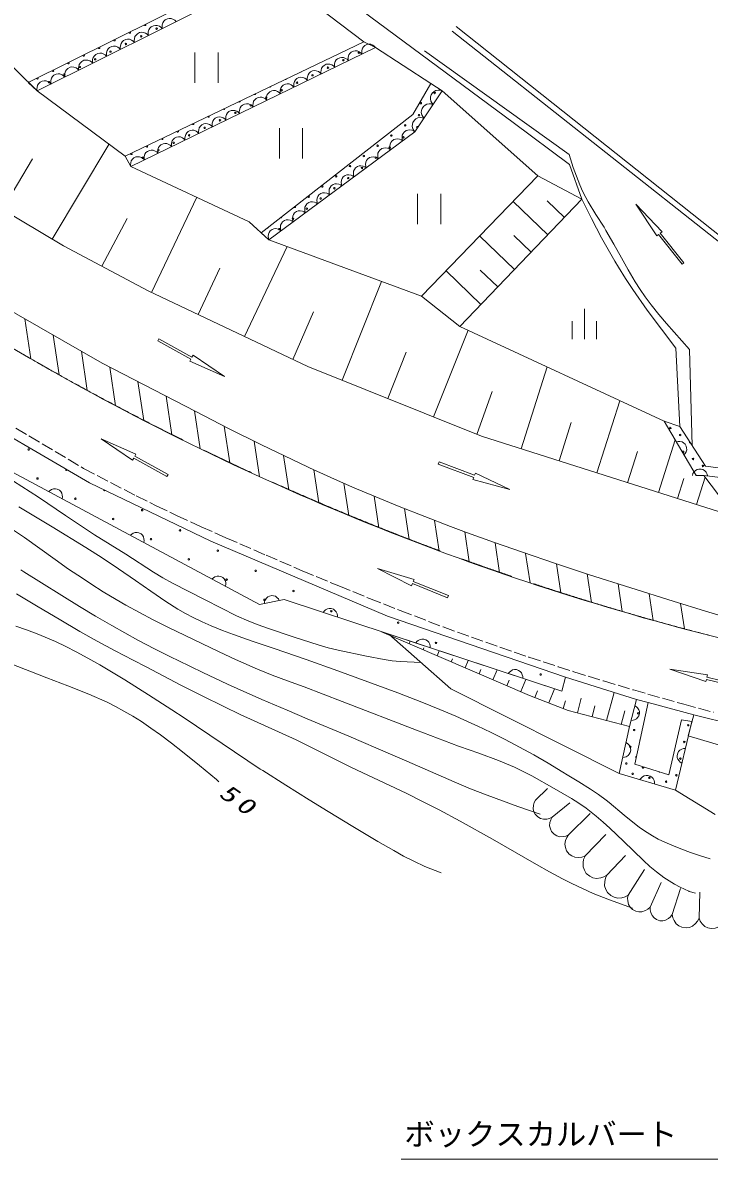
# Model space of a CAD drawing. Units: millimetres, scale not verified. Extents: x -66348 to 573652, y -123902 to 236098.
# Drawn here: x 2625 to 47908, y 99371 to 174310 of the extents above; entities that cross this region are included whole.
import ezdxf
from ezdxf.enums import TextEntityAlignment as Align

# ---------------------------------------------------------------- set-up
doc = ezdxf.new("R2010")
doc.units = ezdxf.units.MM
doc.header["$LTSCALE"] = 1000
doc.linetypes.add('CHAIN', pattern=[18.5, 12, -1.5, 3.5, -1.5])
doc.linetypes.add('USER1', pattern=[1, 0.8, -0.2])
for name, color, linetype, lineweight in [('M-BGD', 7, 'Continuous', 13), ('M-BMK-LINE', 2, 'Continuous', 13), ('M-STR-HTXT', 7, 'Continuous', 13)]:
    doc.layers.add(name, color=color, linetype=linetype, lineweight=lineweight)
doc.styles.add('ＭＳ ゴシック', font='')
doc.styles.get('ＭＳ ゴシック').set_extended_font_data('MS Gothic')

# ---------------------------------------------------------------- blocks, each defined once
blk = doc.blocks.new('BUHIN2')
at = {"color": 7, "linetype": 'Continuous', "lineweight": 13}
blk.add_lwpolyline([(0, 500), (115, 460), (212, 400), (322, 305), (382, 195), (418, 78), (418, -78), (382, -195), (322, -305), (212, -402), (115, -462), (0, -500)], dxfattribs=at)
blk = doc.blocks.new('BUHIN3')
at = {"color": 7, "linetype": 'Continuous', "lineweight": 13}
blk.add_lwpolyline([(0, -500), (115, -462.5), (212.5, -402.5), (322.5, -305), (382.5, -195), (420, -77.5), (420, 77.5), (382.5, 195), (322.5, 305), (212.5, 402.5), (115, 460), (0, 500)], dxfattribs=at)
blk = doc.blocks.new('BUHIN5')
at = {"color": 7, "linetype": 'Continuous', "lineweight": 13}
blk.add_lwpolyline([(0, -1000), (230, -925), (425, -805), (645, -610), (765, -390), (840, -155), (840, 155), (765, 390), (645, 610), (425, 805), (230, 920), (0, 1000)], dxfattribs=at)
blk = doc.blocks.new('BUHIN7')
at = {"color": 7, "linetype": 'Continuous', "lineweight": 13}
for p, q in [((-770, 1000), (-770, -1000)), ((765, -1000), (765, 1000))]:
    blk.add_line(p, q, dxfattribs=at)
blk = doc.blocks.new('BUHIN8')
at = {"color": 7, "linetype": 'Continuous', "lineweight": 13}
for p, q in [((0, 1000), (0, -1000)), ((-800, 205), (-800, -995)), ((800, 205), (800, -995))]:
    blk.add_line(p, q, dxfattribs=at)

msp = doc.modelspace()

# ---------------------------------------------------------------- linework, layer by layer
at = {"layer": 'M-BGD'}
for p, q in [((2977, 170368), (18415, 178039)), ((19165, 177580), (3575, 169811)), ((19165, 177580), (25121, 173040)), ((21990, 177355), (34970, 167739)), ((-2925, 176189), (3575, 169811)), ((31205, 174068), (50796, 158522)), ((30956, 173754), (49756, 158894)), ((9372, 165513), (25121, 173040)), ((25892, 172686), (9752, 164830)), ((25121, 173040), (25892, 172686)), ((25892, 172686), (29548, 170295)), ((38662, 165612), (29133, 172466)), ((-26532, 171535), (7865, 151867)), ((3575, 169811), (2977, 170368)), ((28347, 168260), (29548, 170295)), ((29548, 170295), (30284, 169829)), ((3575, 169811), (9372, 165513)), ((30284, 169829), (28494, 167107)), ((30284, 169829), (36608, 164220)), ((18360, 160455), (28347, 168260)), ((34970, 167739), (38685, 164953)), ((28494, 167107), (18865, 159996)), ((5315, 159600), (-5864, 166265)), ((4578, 160039), (8294, 166271)), ((1282, 162004), (3273, 165344)), ((9372, 165513), (9752, 164830)), ((9752, 164830), (9372, 165513)), ((38685, 164953), (39508, 162677)), ((9752, 164830), (17558, 161185)), ((28929, 156272), (36608, 164220)), ((36608, 164220), (39508, 162677)), ((11128, 156521), (14102, 162799)), ((39508, 162677), (31465, 154291)), ((37262, 160335), (34974, 162529)), ((38359, 161478), (37217, 162574)), ((44439, 160251), (43061, 162349)), ((43061, 162349), (44791, 160530)), ((7841, 158256), (9519, 161396)), ((17558, 161185), (18865, 159996)), ((18865, 159996), (18360, 160455)), ((44791, 160530), (44674, 160437)), ((44674, 160437), (46227, 158478)), ((18865, 159996), (28929, 156272)), ((35060, 158039), (32764, 160241)), ((36161, 159187), (35015, 160286)), ((44556, 160344), (44439, 160251)), ((46110, 158385), (44556, 160344)), ((10901, 156628), (5315, 159600)), ((17249, 153621), (20060, 159554)), ((14189, 155071), (15635, 158124)), ((46227, 158478), (46110, 158385)), ((32849, 155734), (30545, 157944)), ((33955, 156886), (32804, 157989)), ((21441, 151636), (10901, 156628)), ((23686, 150735), (26299, 157245)), ((28929, 156272), (31465, 154291)), ((31465, 154291), (28929, 156272)), ((20438, 152111), (21809, 155255)), ((43817, 155363), (45697, 152856)), ((2773, 154779), (3168, 152145)), ((4630, 153717), (5023, 151088)), ((29708, 148318), (32005, 154040)), ((31465, 154291), (44937, 148030)), ((-8211, 152878), (7031, 143963)), ((11531, 153340), (11604, 153471)), ((13717, 152126), (11531, 153340)), ((11604, 153471), (13790, 152257)), ((6491, 152653), (6879, 150060)), ((13644, 151995), (13717, 152126)), ((13790, 152257), (13863, 152388)), ((13863, 152388), (15939, 150978)), ((26697, 149526), (27924, 152584)), ((45697, 152856), (45958, 147679)), ((46776, 146416), (46603, 152763)), ((8363, 151609), (8745, 149055)), ((15939, 150978), (13644, 151995)), ((32891, 147040), (21441, 151636)), ((35499, 146212), (37216, 151618)), ((10222, 150645), (10606, 148082)), ((18252, 135958), (-8701, 150361)), ((32569, 147169), (33590, 149999)), ((12088, 149679), (12469, 147135)), ((40500, 144624), (42013, 149389)), ((13961, 148714), (14336, 146214)), ((15917, 147713), (16281, 145283)), ((37999, 145418), (38807, 147961)), ((44937, 148030), (47037, 144464)), ((47037, 144464), (44937, 148030)), ((44937, 148030), (45958, 147679)), ((45958, 147679), (47649, 145068)), ((49612, 141731), (32891, 147040)), ((9873, 145467), (7788, 146866)), ((7788, 146866), (10089, 145862)), ((17888, 146722), (18239, 144375)), ((44550, 143338), (45654, 146813)), ((9945, 145599), (9873, 145467)), ((12137, 144398), (9945, 145599)), ((10089, 145862), (10017, 145730)), ((10017, 145730), (12209, 144529)), ((19834, 145770), (20173, 143507)), ((42525, 143981), (43179, 146041)), ((21826, 144834), (22154, 142645)), ((30036, 145211), (30089, 145351)), ((32377, 144333), (30036, 145211)), ((30089, 145351), (32429, 144474)), ((47649, 145068), (52812, 144415)), ((7031, 143963), (15036, 140118)), ((12209, 144529), (12137, 144398)), ((23811, 143945), (24130, 141815)), ((32324, 144193), (32377, 144333)), ((34744, 143525), (32324, 144193)), ((32429, 144474), (32482, 144614)), ((32482, 144614), (34744, 143525)), ((45810, 142938), (46229, 144258)), ((47037, 144464), (47552, 144464)), ((47552, 144464), (47037, 144464)), ((47070, 142538), (47643, 144343)), ((47552, 144464), (49612, 141731)), ((54169, 143601), (47552, 144464)), ((25807, 143093), (26119, 141007)), ((27800, 142279), (28107, 140228)), ((26099, 141133), (26099, 141143)), ((29790, 141498), (30092, 139477)), ((31778, 140747), (32077, 138753)), ((15036, 140118), (26677, 135189)), ((33787, 140021), (34082, 138049)), ((35797, 139320), (36089, 137372)), ((28270, 137184), (26032, 138322)), ((26032, 138322), (28437, 137602)), ((37829, 138633), (38117, 136714)), ((39863, 137964), (40145, 136083)), ((28326, 137324), (28270, 137184)), ((30647, 136395), (28326, 137324)), ((28437, 137602), (28381, 137463)), ((28381, 137463), (30703, 136534)), ((41898, 137310), (42172, 135478)), ((30703, 136534), (30647, 136395)), ((43954, 136659), (44218, 134895)), ((19860, 136272), (18252, 135958)), ((38179, 130225), (19860, 136272)), ((46019, 136015), (46270, 134337)), ((26677, 135189), (38423, 131169)), ((36056, 129952), (26280, 134153)), ((26280, 134153), (26309, 134144)), ((26309, 134144), (32045, 132250)), ((30870, 130383), (26762, 133994)), ((28118, 133363), (28187, 133523)), ((29040, 132967), (29091, 133087)), ((29961, 132571), (30099, 132892)), ((30885, 132174), (30971, 132375)), ((31808, 131777), (32015, 132259)), ((32045, 132250), (38179, 130225)), ((32724, 131384), (32845, 131665)), ((33640, 130990), (33916, 131632)), ((38179, 130225), (38423, 131169)), ((38423, 131169), (38179, 130225)), ((38423, 131169), (43106, 129690)), ((47681, 130868), (45310, 131693)), ((45310, 131693), (47790, 131305)), ((47790, 131305), (47754, 131159)), ((47754, 131159), (50179, 130553)), ((34555, 130596), (34711, 130957)), ((35470, 130203), (35815, 131005)), ((47717, 131014), (47681, 130868)), ((50143, 130408), (47717, 131014)), ((41955, 124811), (30870, 130383)), ((38609, 128967), (36056, 129952)), ((36398, 129820), (36575, 130258)), ((37334, 129459), (37691, 130386)), ((39213, 128808), (39467, 129768)), ((41138, 128299), (41629, 130156)), ((43106, 129690), (42653, 127898)), ((42653, 127898), (43106, 129690)), ((43106, 129690), (43886, 129480)), ((38263, 129101), (38421, 129589)), ((42653, 127898), (38609, 128967)), ((40176, 128553), (40362, 129258)), ((42105, 128043), (42344, 128949)), ((43886, 129480), (42989, 125413)), ((43886, 129480), (46889, 128676)), ((45238, 124720), (46079, 128344)), ((46749, 128242), (45681, 123709)), ((46079, 128344), (46749, 128242)), ((46524, 127285), (46889, 128676)), ((46889, 128676), (57035, 126127)), ((41955, 124811), (42653, 127898)), ((55751, 124543), (46524, 127285)), ((42989, 125413), (45238, 124720)), ((45681, 123709), (41955, 124811)), ((36439, 123056), (37247, 123821)), ((37544, 121930), (38713, 122865)), ((38628, 120761), (40052, 122166)), ((39711, 119359), (41092, 120783)), ((41156, 118105), (42389, 119402)), ((42559, 116788), (43631, 118476)), ((44004, 116002), (44726, 117617)), ((45470, 115513), (46001, 117234)), ((47233, 115258), (47276, 116979))]:
    msp.add_line(p, q, dxfattribs=at)
at = {"layer": 'M-BGD', "linetype": 'USER1'}
msp.add_line((-29604, 166521), (6643, 144918), dxfattribs=at)
at = {"layer": 'M-BGD'}
for points in [[(46603, 152763), (45094, 154481), (44583, 155082), (44082, 155703), (43677, 156246), (43346, 156731), (43031, 157228), (42569, 158010), (42123, 158804), (41621, 159705), (41096, 160606), (40965, 160820), (40431, 161656), (39915, 162500), (39758, 162789), (39555, 163199), (39367, 163628), (39144, 164195), (38940, 164772), (38662, 165612)], [(39508, 162677), (40150, 161398), (40809, 160129), (41231, 159358), (41675, 158589), (41913, 158196), (42383, 157455), (42871, 156725), (43817, 155363)], [(7865, 151867), (14045, 148671), (16208, 147565), (18381, 146478), (19882, 145747), (21401, 145030), (21546, 144963), (22957, 144322), (24386, 143696), (25914, 143048), (27460, 142415), (29143, 141748), (30844, 141097), (31903, 140701), (33745, 140036), (35594, 139390), (37762, 138656), (39946, 137937), (45531, 136166), (47654, 135513), (49782, 134879)], [(344, 145148), (3666, 143026), (5437, 141826), (7226, 140636), (7369, 140545), (9430, 139264), (11252, 138083), (11872, 137719), (12511, 137367), (14654, 136262), (15682, 135725), (16727, 135203), (17536, 134841), (18150, 134602), (18771, 134382), (20538, 133800), (22119, 133280), (22774, 133099), (23433, 132938), (25301, 132539), (26470, 132315), (26993, 132245), (27529, 132195), (28896, 132118)], [(2366, 142397), (4576, 141064), (6783, 139711), (7871, 139020), (8949, 138311), (10072, 137541), (11066, 136831), (12070, 136138), (12854, 135647), (13356, 135362), (13876, 135090), (14460, 134810), (15062, 134543), (15793, 134244), (16534, 133963), (17767, 133528), (19017, 133109), (19217, 133042), (21322, 132319), (23412, 131580), (25390, 130860), (27361, 130121), (27771, 129964), (28955, 129506), (30142, 129027), (31200, 128578), (32250, 128110), (32596, 127951), (33525, 127508), (34445, 127046), (35392, 126548), (36330, 126032), (37293, 125479), (38255, 124903), (38545, 124725), (39313, 124256), (40080, 123765), (40591, 123416), (41099, 123043), (41297, 122890), (42293, 122068), (43306, 121257), (43813, 120907), (44170, 120691), (44547, 120487), (44987, 120273), (45446, 120072), (46033, 119842), (46671, 119605), (47324, 119384), (47964, 119189)], [(2011, 140861), (2743, 140358), (4758, 138913), (5650, 138289), (6562, 137676), (7115, 137317), (7941, 136794), (8786, 136284), (9433, 135910), (10326, 135422), (11237, 134947), (12190, 134465), (15573, 132831), (16658, 132325), (17752, 131838), (18101, 131690), (19084, 131297), (20084, 130918), (21180, 130512), (23689, 129561), (28593, 127661), (29982, 127128), (31378, 126613), (31425, 126596), (32711, 126146), (33997, 125673), (35056, 125228), (35630, 124949), (36204, 124648), (37679, 123821), (38819, 123156), (39306, 122843), (39782, 122513), (40454, 121996), (40909, 121608), (41351, 121205), (42240, 120343), (43571, 119069), (43988, 118684), (44418, 118313), (44902, 117948), (45253, 117725), (45616, 117519), (45985, 117321), (46267, 117175), (46556, 117049), (46593, 117035), (46992, 116921)], [(2501, 138232), (2697, 138112), (6375, 135825), (7425, 135185), (8494, 134558), (10224, 133599), (11315, 133032), (12415, 132483), (12882, 132254), (14500, 131471), (16126, 130706), (16761, 130415), (18406, 129689), (20058, 128981), (21383, 128421), (24140, 127265), (26889, 126090), (27951, 125624), (31089, 124248), (32170, 123805), (33260, 123380), (35277, 122641), (36745, 122131)], [(2222, 136645), (3649, 135801), (5019, 134977), (6396, 134171), (7536, 133532), (8713, 132900), (9909, 132281), (10769, 131838), (13060, 130641), (14465, 129925), (15880, 129227), (16971, 128707), (20652, 127017), (24305, 125198), (27916, 123507), (28999, 122970), (30082, 122410), (31474, 121665), (33617, 120473), (36505, 118800), (37367, 118319), (38238, 117855), (38843, 117551), (39539, 117220), (40252, 116904), (41319, 116473), (42855, 115923)], [(2176, 134532), (2875, 134288), (3577, 134021), (4792, 133504), (5468, 133182), (6144, 132838), (6925, 132416), (7706, 131970), (9349, 130978), (10914, 129995), (12465, 128997), (13265, 128471), (15775, 126778), (18296, 125102), (18463, 124994), (19983, 124031), (21522, 123080), (22782, 122303), (24408, 121308), (26053, 120325), (27102, 119723), (27750, 119364), (28416, 119019), (29151, 118680), (30231, 118259)], [(1797, 132055), (4209, 131109), (5608, 130584), (6995, 130042), (8202, 129505), (8751, 129228), (9300, 128928), (9882, 128586), (10454, 128226), (11083, 127805), (11712, 127361), (12443, 126815), (13173, 126246), (14286, 125341), (15396, 124411), (15567, 124268)], [(45681, 123709), (48290, 122110)]]:
    msp.add_lwpolyline(points, dxfattribs=at)
at = {"layer": 'M-BGD', "linetype": 'USER1'}
msp.add_lwpolyline([(6643, 144918), (10108, 143118), (11433, 142465), (12777, 141824), (14392, 141080), (16025, 140350), (18674, 139198), (21066, 138179), (23474, 137176), (25492, 136355), (27527, 135550), (30356, 134471), (32225, 133793), (34102, 133134), (36012, 132484), (37939, 131850), (38976, 131517), (40932, 130909), (42903, 130317), (46227, 129369), (48197, 128843)], dxfattribs=at)
at = {"layer": 'M-BGD'}
for centre in [(11454, 173922), (10441, 173418), (8416, 172408), (9429, 172913), (24790, 172334), (7403, 171904), (23773, 171839), (5378, 170894), (6391, 171399), (21738, 170848), (22755, 171343), (4366, 170390), (20721, 170353), (18686, 169363), (19703, 169858), (29792, 169679), (17669, 168868), (28882, 169007), (15634, 167877), (16652, 168373), (28763, 168216), (14617, 167382), (27853, 167544), (12583, 166392), (13600, 166887), (26943, 166871), (27734, 166753), (11565, 165897), (26033, 166199), (26824, 166080), (10548, 165402), (24213, 164855), (25123, 165527), (25914, 165408), (23303, 164183), (25004, 164736), (22393, 163511), (23184, 163392), (24094, 164064), (22274, 162720), (21364, 162048), (20454, 161375), (19544, 160703), (45336, 147585), (45990, 147125), (3021, 146170), (46838, 145549), (47492, 145088), (3602, 144256), (6097, 142923), (8591, 141590), (10505, 142171), (13000, 140838), (11086, 140257), (15494, 139505), (13581, 138924), (17989, 138172), (16075, 137591), (20484, 136839), (18570, 136258), (22978, 135506), (27387, 134753), (29881, 133420), (36784, 131335), (43216, 128769), (42956, 127668), (46520, 127990), (46260, 126889), (42697, 126566), (42438, 125465), (46001, 125788), (42858, 124785), (43960, 124525), (45741, 124687), (45061, 124266)]:
    msp.add_circle(centre, 50, dxfattribs=at)
for centre, start, end in [((10695, 174176), 177.84933, 54.99094), ((8670, 173167), 174.10615, 58.73412), ((9683, 173672), 175.9957, 56.84457), ((7657, 172662), 172.17631, 60.66395), ((5632, 171653), 168.1748, 64.66547), ((6645, 172158), 170.20116, 62.63911), ((4620, 171148), 166.09027, 66.74999), ((20982, 171109), 265.14433, 325.94501), ((3607, 170644), 163.93924, 68.90102), ((18947, 170119), 238.17489, 352.91445), ((19965, 170614), 250.04094, 341.0484), ((17930, 169624), 227.72774, 3.3616), ((15895, 168634), 208.65573, 22.4336), ((16913, 169129), 218.01414, 13.07519), ((29673, 168888), 65.04587, 228.29188), ((14878, 168139), 199.38059, 31.70875), ((12844, 167148), 180.03447, 51.05487), ((13861, 167643), 189.93848, 41.15086), ((28644, 167425), 340.87909, 312.45866), ((11826, 166653), 169.22289, 61.86645), ((9792, 165663), 139.25143, 91.83791), ((10809, 166158), 156.60945, 74.47989), ((21483, 162839), 154.10672, 101.91031), ((20573, 162167), 201.6421, 54.37494), ((19663, 161494), 237.54962, 18.46741), ((18753, 160822), 289.95088, 326.06615), ((46644, 146664), 152.2909, 273.57315), ((46184, 146010), 219.51686, 201.46998), ((5516, 144837), 137.40175, 341.95467), ((47031, 144434), 36.97503, 96.94931), ((8011, 143504), 166.01553, 322.66984), ((43377, 126987), 131.52745, 203.58454), ((43118, 125886), 106.75543, 228.35656), ((43539, 125206), 116.63394, 29.12084), ((44640, 124946), 216.3297, 289.42508)]:
    msp.add_arc(centre, 50, start, end, dxfattribs=at)
at = {"layer": 'M-BMK-LINE'}
msp.add_line((-27521, 169920), (3005, 152239), dxfattribs=at)
at = {"layer": 'M-BMK-LINE', "linetype": 'CHAIN'}
msp.add_arc((92842, 308218), 180000, 239.92024, 256.55139, dxfattribs=at)
at = {"layer": 'M-BMK-LINE'}
msp.add_arc((91718, 305403), 177000, 239.92024, 256.55139, dxfattribs=at)
at = {"layer": 'M-STR-HTXT'}
msp.add_line((48730, 99371), (27584, 99371), dxfattribs=at)

# ---------------------------------------------------------------- block references
at = {"layer": 'M-BGD'}
for name, p, xscale, yscale, rotation in [('BUHIN3', (12287, 174153), 1.02462, 1.02462, 116.49143), ('BUHIN3', (11370, 173695), 1.02462, 1.02462, 116.49143), ('BUHIN3', (9536, 172781), 1.02462, 1.02462, 116.49143), ('BUHIN3', (10453, 173238), 1.02462, 1.02462, 116.49143), ('BUHIN3', (7702, 171867), 1.02462, 1.02462, 116.49143), ('BUHIN3', (8619, 172324), 1.02462, 1.02462, 116.49143), ('BUHIN3', (24547, 172031), 0.997231, 0.997231, 115.95399), ('BUHIN3', (25444, 172468), 0.997231, 0.997231, 115.95399), ('BUHIN3', (6785, 171410), 1.02462, 1.02462, 116.49143), ('BUHIN3', (22754, 171158), 0.997231, 0.997231, 115.95399), ('BUHIN3', (23650, 171595), 0.997231, 0.997231, 115.95399), ('BUHIN3', (4951, 170496), 1.02462, 1.02462, 116.49143), ('BUHIN3', (5868, 170953), 1.02462, 1.02462, 116.49143), ('BUHIN3', (20960, 170286), 0.997231, 0.997231, 115.95399), ('BUHIN3', (21857, 170722), 0.997231, 0.997231, 115.95399), ('BUHIN3', (4034, 170039), 1.02462, 1.02462, 116.49143), ('BUHIN3', (20064, 169849), 0.997231, 0.997231, 115.95399), ('BUHIN3', (18271, 168976), 0.997231, 0.997231, 115.95399), ('BUHIN3', (19167, 169413), 0.997231, 0.997231, 115.95399), ('BUHIN3', (29986, 169376), 1.085906, 1.085906, 146.66877), ('BUHIN3', (16477, 168103), 0.997231, 0.997231, 115.95399), ('BUHIN3', (17374, 168540), 0.997231, 0.997231, 115.95399), ('BUHIN3', (29389, 168468), 1.085906, 1.085906, 146.66877), ('BUHIN3', (15581, 167667), 0.997231, 0.997231, 115.95399), ('BUHIN3', (28792, 167561), 1.085906, 1.085906, 146.66877), ('BUHIN3', (13787, 166794), 0.997231, 0.997231, 115.95399), ('BUHIN3', (14684, 167231), 0.997231, 0.997231, 115.95399), ('BUHIN3', (28093, 166811), 0.9974837, 0.9974837, 126.44786), ('BUHIN3', (11994, 165921), 0.997231, 0.997231, 115.95399), ('BUHIN3', (12891, 166358), 0.997231, 0.997231, 115.95399), ('BUHIN3', (27290, 166219), 0.9974837, 0.9974837, 126.44786), ('BUHIN3', (10201, 165048), 0.997231, 0.997231, 115.95399), ('BUHIN3', (11097, 165485), 0.997231, 0.997231, 115.95399), ('BUHIN3', (25686, 165033), 0.9974837, 0.9974837, 126.44786), ('BUHIN3', (26488, 165626), 0.9974837, 0.9974837, 126.44786), ('BUHIN3', (24883, 164441), 0.9974837, 0.9974837, 126.44786), ('BUHIN3', (24081, 163848), 0.9974837, 0.9974837, 126.44786), ('BUHIN3', (23278, 163256), 0.9974837, 0.9974837, 126.44786), ('BUHIN3', (21674, 162070), 0.9974837, 0.9974837, 126.44786), ('BUHIN3', (22476, 162663), 0.9974837, 0.9974837, 126.44786), ('BUHIN3', (20871, 161478), 0.9974837, 0.9974837, 126.44786), ('BUHIN3', (20069, 160885), 0.9974837, 0.9974837, 126.44786), ('BUHIN3', (19267, 160293), 0.9974837, 0.9974837, 126.44786), ('BUHIN5', (36992, 122493), 0.7888439, 0.7888439, 224.45434), ('BUHIN5', (38086, 121346), 0.7968873, 0.7968873, 222.83892), ('BUHIN5', (39170, 120060), 0.8861517, 0.8861517, 217.69424), ('BUHIN5', (40434, 118732), 0.9564749, 0.9564749, 229.05355), ('BUHIN5', (41857, 117447), 0.962064, 0.962064, 226.78991), ('BUHIN5', (43281, 116395), 0.8224683, 0.8224683, 241.44861), ('BUHIN5', (44737, 115757), 0.7727249, 0.7727249, 251.56505), ('BUHIN5', (46351, 115386), 0.8909788, 0.8909788, 261.77328), ('BUHIN5', (48104, 115322), 0.8735151, 0.8735151, 274.18492)]:
    msp.add_blockref(name, p, dxfattribs=dict(at, xscale=xscale, yscale=yscale, rotation=rotation))
for name, p in [('BUHIN7', (14755, 171354)), ('BUHIN7', (20324, 166364)), ('BUHIN7', (29437, 162024)), ('BUHIN8', (39674, 154437))]:
    msp.add_blockref(name, p, dxfattribs=at)
for p, rotation in [((45987, 146247), 30.49336), ((47294, 144464), 90), ((4776, 143159), 61.88125), ((10166, 140279), 61.88125), ((15557, 137398), 61.88125), ((19056, 136115), 101.0702), ((22913, 135264), 71.72922), ((29019, 133249), 71.72922), ((35126, 131233), 71.72922), ((42880, 128794), 345.81571), ((42304, 126355), 347.25207), ((46215, 125975), 166.74347), ((43818, 124260), 73.52538)]:
    msp.add_blockref('BUHIN2', p, dxfattribs=dict(at, rotation=rotation))

# ---------------------------------------------------------------- texts
at = {"layer": 'M-BGD', "insert": (15482, 123332), "char_height": 1100, "attachment_point": 7, "rotation": 325, "style": 'ＭＳ ゴシック'}
msp.add_mtext('\\T1.33;\\W1.35;\\Q15;50', dxfattribs=at)
at = {"layer": 'M-STR-HTXT', "style": 'ＭＳ ゴシック'}
msp.add_text('ボックスカルバート', height=1466, dxfattribs=at).set_placement((27800, 99852), align=Align.BOTTOM_LEFT)

doc.saveas('drawing.dxf')
